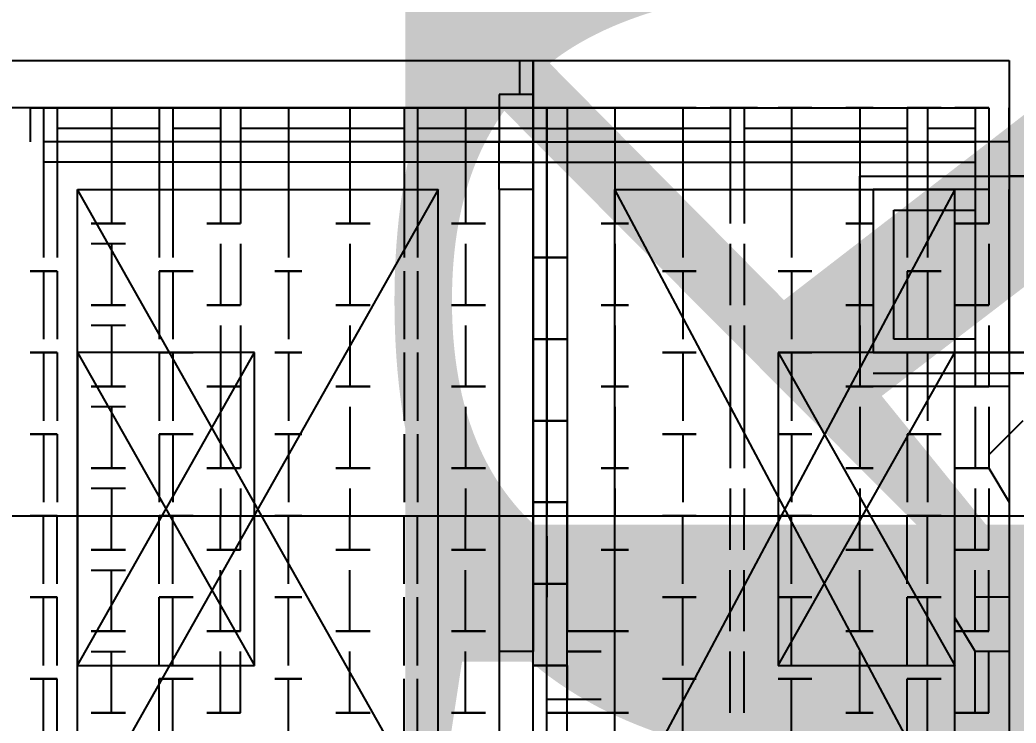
# Model space of a CAD drawing. Header units: millimetres. Extents: x 5 to 415, y 48 to 251.
# Drawn here: x 272.601 to 275.184, y 154.966 to 156.791 of the extents above; entities that cross this region are included whole.
import ezdxf

# ---------------------------------------------------------------- set-up
doc = ezdxf.new("R2010")
doc.units = ezdxf.units.MM
doc.layers.add('P', color=7, linetype='Continuous')
doc.layers.add('T', color=7, linetype='Continuous')

msp = doc.modelspace()

# ---------------------------------------------------------------- linework, layer by layer
at = {"layer": 'P'}
for points in [[(272.574, 156.686), (275.167, 156.686)], [(273.897, 156.598), (273.897, 156.686)], [(273.897, 156.598), (273.897, 156.686)], [(273.897, 156.598), (273.897, 156.686)], [(273.932, 156.686), (273.932, 156.422)], [(273.932, 156.51), (273.932, 156.686)], [(275.167, 156.686), (275.167, 156.563)], [(273.932, 156.598), (273.844, 156.598)], [(273.844, 156.598), (273.844, 156.475)], [(273.932, 156.598), (273.844, 156.598)], [(273.932, 156.598), (273.932, 156.475)], [(273.967, 156.563), (272.574, 156.563)], [(272.627, 156.563), (272.697, 156.563)], [(272.697, 156.563), (272.627, 156.563)], [(272.627, 156.563), (272.627, 156.475)], [(272.662, 156.563), (272.785, 156.563)], [(272.662, 156.563), (272.662, 156.175)], [(272.697, 156.563), (272.697, 156.175)], [(272.785, 156.563), (272.874, 156.563)], [(272.874, 156.563), (272.785, 156.563)], [(272.838, 156.563), (272.838, 156.263)], [(272.838, 156.563), (272.838, 156.263)], [(272.874, 156.563), (272.962, 156.563)], [(272.962, 156.563), (273.05, 156.563)], [(273.05, 156.563), (272.962, 156.563)], [(272.962, 156.563), (272.962, 156.175)], [(272.997, 156.563), (273.121, 156.563)], [(272.997, 156.563), (272.997, 156.175)], [(273.085, 156.563), (273.173, 156.563)], [(273.173, 156.563), (273.085, 156.563)], [(273.121, 156.563), (273.121, 156.263)], [(273.173, 156.563), (273.297, 156.563)], [(273.173, 156.563), (273.173, 156.263)], [(273.262, 156.563), (273.332, 156.563)], [(273.332, 156.563), (273.262, 156.563)], [(273.297, 156.563), (273.297, 156.175)], [(273.297, 156.563), (273.297, 156.175)], [(273.332, 156.563), (273.42, 156.563)], [(273.42, 156.563), (273.509, 156.563)], [(273.509, 156.563), (273.42, 156.563)], [(273.456, 156.563), (273.597, 156.563)], [(273.456, 156.563), (273.456, 156.263)], [(273.456, 156.563), (273.456, 156.263)], [(273.544, 156.563), (273.685, 156.563)], [(273.685, 156.563), (273.544, 156.563)], [(273.597, 156.563), (273.597, 156.175)], [(273.632, 156.563), (273.756, 156.563)], [(273.632, 156.563), (273.632, 156.175)], [(273.72, 156.563), (273.808, 156.563)], [(273.808, 156.563), (273.72, 156.563)], [(273.756, 156.563), (273.756, 156.263)], [(273.756, 156.563), (273.756, 156.263)], [(273.808, 156.563), (273.967, 156.563)], [(273.932, 156.563), (274.02, 156.563)], [(274.02, 156.563), (273.932, 156.563)], [(274.02, 156.563), (273.932, 156.563)], [(273.932, 156.563), (274.02, 156.563)], [(273.967, 156.563), (274.144, 156.563)], [(273.967, 156.563), (273.967, 156.175)], [(273.967, 155.504), (273.967, 156.563)], [(274.144, 156.563), (273.967, 156.563)], [(274.02, 156.563), (274.02, 156.175)], [(274.108, 156.563), (274.179, 156.563)], [(274.179, 156.563), (274.108, 156.563)], [(274.179, 156.563), (274.108, 156.563)], [(274.108, 156.563), (274.179, 156.563)], [(274.144, 156.563), (274.144, 156.263)], [(274.144, 156.563), (274.144, 156.263)], [(274.144, 156.563), (274.144, 156.298)], [(274.144, 156.563), (274.144, 156.298)], [(274.179, 156.563), (274.267, 156.563)], [(274.267, 156.563), (274.179, 156.563)], [(274.267, 156.563), (274.355, 156.563)], [(274.355, 156.563), (274.267, 156.563)], [(274.32, 156.563), (274.443, 156.563)], [(274.32, 156.563), (274.32, 156.175)], [(274.32, 156.563), (274.32, 156.175)], [(274.391, 156.563), (274.514, 156.563)], [(274.514, 156.563), (274.391, 156.563)], [(274.443, 156.563), (274.443, 156.263)], [(274.479, 156.563), (274.602, 156.563)], [(274.479, 156.563), (274.479, 156.263)], [(274.567, 156.563), (274.655, 156.563)], [(274.655, 156.563), (274.567, 156.563)], [(274.602, 156.563), (274.602, 156.175)], [(274.602, 156.563), (274.602, 156.175)], [(274.655, 156.563), (274.743, 156.563)], [(274.743, 156.563), (274.814, 156.563)], [(274.814, 156.563), (274.743, 156.563)], [(274.779, 156.563), (274.902, 156.563)], [(274.779, 156.563), (274.779, 156.263)], [(274.779, 156.563), (274.779, 156.263)], [(274.902, 156.563), (274.99, 156.563)], [(274.99, 156.563), (274.902, 156.563)], [(274.902, 156.563), (274.902, 156.175)], [(274.955, 156.563), (275.078, 156.563)], [(274.955, 156.563), (274.955, 156.175)], [(275.026, 156.563), (275.114, 156.563)], [(275.114, 156.563), (275.026, 156.563)], [(275.078, 156.563), (275.078, 156.263)], [(275.114, 156.563), (275.114, 156.263)], [(275.167, 156.563), (275.167, 156.475)], [(275.167, 156.475), (275.167, 156.563)], [(272.838, 156.51), (272.697, 156.51)], [(272.838, 156.51), (272.697, 156.51)], [(272.962, 156.51), (272.838, 156.51)], [(272.962, 156.51), (272.838, 156.51)], [(273.121, 156.51), (272.997, 156.51)], [(273.121, 156.51), (272.997, 156.51)], [(273.297, 156.51), (273.173, 156.51)], [(273.297, 156.51), (273.173, 156.51)], [(273.456, 156.51), (273.297, 156.51)], [(273.456, 156.51), (273.297, 156.51)], [(273.597, 156.51), (273.456, 156.51)], [(273.597, 156.51), (273.456, 156.51)], [(273.756, 156.51), (273.632, 156.51)], [(273.756, 156.51), (273.632, 156.51)], [(273.967, 156.51), (273.756, 156.51)], [(273.967, 156.51), (273.756, 156.51)], [(273.756, 156.51), (273.844, 156.51)], [(273.756, 156.51), (273.844, 156.51)], [(273.932, 154.605), (273.932, 156.51)], [(273.932, 154.605), (273.932, 156.51)], [(273.967, 156.51), (274.144, 156.51)], [(273.967, 156.51), (274.144, 156.51)], [(274.144, 156.51), (274.02, 156.51)], [(274.144, 156.51), (274.02, 156.51)], [(274.32, 156.51), (274.144, 156.51)], [(274.32, 156.51), (274.144, 156.51)], [(274.144, 156.51), (274.32, 156.51)], [(274.144, 156.51), (274.32, 156.51)], [(274.443, 156.51), (274.32, 156.51)], [(274.443, 156.51), (274.32, 156.51)], [(274.602, 156.51), (274.479, 156.51)], [(274.602, 156.51), (274.479, 156.51)], [(274.779, 156.51), (274.602, 156.51)], [(274.779, 156.51), (274.602, 156.51)], [(274.902, 156.51), (274.779, 156.51)], [(274.902, 156.51), (274.779, 156.51)], [(275.078, 156.51), (274.955, 156.51)], [(275.078, 156.51), (274.955, 156.51)], [(273.897, 156.475), (272.662, 156.475)], [(273.897, 156.475), (272.662, 156.475)], [(273.897, 156.475), (272.662, 156.475)], [(273.897, 156.475), (272.662, 156.475)], [(272.838, 156.475), (272.697, 156.475)], [(272.962, 156.475), (272.838, 156.475)], [(273.121, 156.475), (272.997, 156.475)], [(273.297, 156.475), (273.173, 156.475)], [(273.456, 156.475), (273.297, 156.475)], [(273.597, 156.475), (273.456, 156.475)], [(273.756, 156.475), (273.632, 156.475)], [(273.967, 156.475), (273.756, 156.475)], [(273.756, 156.475), (273.844, 156.475)], [(273.844, 156.475), (275.078, 156.475)], [(273.844, 156.475), (275.078, 156.475)], [(273.844, 156.475), (275.078, 156.475)], [(273.844, 156.475), (275.078, 156.475)], [(273.844, 156.475), (273.932, 156.475)], [(273.844, 156.351), (273.844, 156.475)], [(273.932, 156.475), (273.932, 156.351)], [(273.967, 156.475), (273.967, 155.504)], [(273.967, 156.475), (273.967, 155.504)], [(273.967, 156.475), (274.144, 156.475)], [(274.144, 156.475), (274.02, 156.475)], [(274.02, 156.475), (274.02, 155.205)], [(274.02, 156.475), (274.02, 155.205)], [(274.32, 156.475), (274.144, 156.475)], [(274.144, 156.475), (274.32, 156.475)], [(274.443, 156.475), (274.32, 156.475)], [(274.602, 156.475), (274.479, 156.475)], [(274.779, 156.475), (274.602, 156.475)], [(274.902, 156.475), (274.779, 156.475)], [(275.167, 156.475), (274.814, 156.475)], [(275.078, 156.475), (274.955, 156.475)], [(275.167, 156.475), (275.078, 156.475)], [(275.167, 156.475), (275.167, 154.517)], [(273.897, 156.422), (272.662, 156.422)], [(273.844, 156.422), (275.078, 156.422)], [(273.932, 156.298), (273.932, 156.386)], [(274.779, 155.928), (274.779, 156.386)], [(274.779, 156.386), (275.29, 156.386)], [(274.814, 156.386), (275.29, 156.386)], [(274.814, 156.386), (275.29, 156.386)], [(274.814, 156.386), (275.29, 156.386)], [(274.814, 156.386), (275.167, 156.386)], [(275.167, 156.386), (275.29, 156.386)], [(275.29, 156.386), (275.167, 156.386)], [(272.75, 154.693), (272.75, 156.351)], [(272.75, 156.351), (273.685, 156.351)], [(273.685, 156.351), (272.75, 154.693)], [(273.685, 154.693), (272.75, 156.351)], [(273.685, 154.693), (273.685, 156.351)], [(273.932, 156.351), (273.844, 156.351)], [(273.844, 156.351), (273.844, 155.152)], [(273.932, 156.351), (273.844, 156.351)], [(273.844, 156.351), (273.844, 154.605)], [(273.844, 156.351), (273.844, 154.605)], [(273.932, 156.351), (273.932, 155.152)], [(274.144, 154.693), (274.144, 156.351)], [(274.144, 156.351), (275.026, 156.351)], [(275.026, 156.351), (274.144, 154.693)], [(275.026, 154.693), (274.144, 156.351)], [(274.814, 156.351), (274.814, 155.928)], [(275.114, 156.351), (274.814, 156.351)], [(275.026, 154.693), (275.026, 156.351)], [(275.167, 155.928), (275.167, 156.351)], [(273.932, 155.504), (273.932, 156.298)], [(274.867, 155.963), (274.867, 156.298)], [(274.867, 156.298), (275.078, 156.298)], [(275.078, 156.298), (275.078, 155.963)], [(272.785, 156.263), (272.874, 156.263)], [(272.874, 156.263), (272.785, 156.263)], [(272.785, 156.263), (272.874, 156.263)], [(273.173, 156.263), (273.085, 156.263)], [(273.085, 156.263), (273.173, 156.263)], [(273.509, 156.263), (273.42, 156.263)], [(273.42, 156.263), (273.509, 156.263)], [(273.808, 156.263), (273.72, 156.263)], [(273.72, 156.263), (273.808, 156.263)], [(274.179, 156.263), (274.108, 156.263)], [(274.108, 156.263), (274.179, 156.263)], [(274.814, 156.263), (274.743, 156.263)], [(274.743, 156.263), (274.814, 156.263)], [(275.114, 156.263), (275.026, 156.263)], [(275.026, 156.263), (275.114, 156.263)], [(272.874, 156.21), (272.785, 156.21)], [(272.838, 156.21), (272.838, 156.051)], [(272.838, 156.21), (272.838, 156.051)], [(273.121, 156.21), (273.121, 156.051)], [(273.173, 156.21), (273.173, 156.051)], [(273.456, 156.21), (273.456, 156.051)], [(273.456, 156.21), (273.456, 156.051)], [(273.756, 156.21), (273.756, 156.051)], [(273.756, 156.21), (273.756, 156.051)], [(274.144, 156.21), (274.144, 156.051)], [(274.144, 156.21), (274.144, 156.051)], [(274.443, 156.21), (274.443, 156.051)], [(274.479, 156.21), (274.479, 156.051)], [(274.779, 156.21), (274.779, 156.051)], [(274.779, 156.21), (274.779, 156.051)], [(275.078, 156.21), (275.078, 156.051)], [(275.114, 156.21), (275.114, 156.051)], [(274.02, 156.175), (273.932, 156.175)], [(273.932, 156.175), (274.02, 156.175)], [(273.967, 156.175), (273.967, 155.963)], [(274.02, 156.175), (274.02, 155.963)], [(272.697, 156.139), (272.627, 156.139)], [(272.627, 156.139), (272.697, 156.139)], [(272.662, 156.139), (272.662, 155.963)], [(272.697, 156.139), (272.697, 155.963)], [(273.05, 156.139), (272.962, 156.139)], [(272.962, 156.139), (273.05, 156.139)], [(272.962, 156.139), (272.962, 155.963)], [(272.997, 156.139), (272.997, 155.963)], [(273.332, 156.139), (273.262, 156.139)], [(273.262, 156.139), (273.332, 156.139)], [(273.297, 156.139), (273.297, 155.963)], [(273.297, 156.139), (273.297, 155.963)], [(273.597, 156.139), (273.597, 155.963)], [(273.632, 156.139), (273.632, 155.963)], [(274.355, 156.139), (274.267, 156.139)], [(274.267, 156.139), (274.355, 156.139)], [(274.32, 156.139), (274.32, 155.963)], [(274.32, 156.139), (274.32, 155.963)], [(274.655, 156.139), (274.567, 156.139)], [(274.567, 156.139), (274.655, 156.139)], [(274.602, 156.139), (274.602, 155.963)], [(274.602, 156.139), (274.602, 155.963)], [(274.99, 156.139), (274.902, 156.139)], [(274.902, 156.139), (274.99, 156.139)], [(274.902, 156.139), (274.902, 155.963)], [(274.955, 156.139), (274.955, 155.963)], [(272.785, 156.051), (272.874, 156.051)], [(272.874, 156.051), (272.785, 156.051)], [(272.785, 156.051), (272.874, 156.051)], [(273.173, 156.051), (273.085, 156.051)], [(273.085, 156.051), (273.173, 156.051)], [(273.509, 156.051), (273.42, 156.051)], [(273.42, 156.051), (273.509, 156.051)], [(273.808, 156.051), (273.72, 156.051)], [(273.72, 156.051), (273.808, 156.051)], [(274.179, 156.051), (274.108, 156.051)], [(274.108, 156.051), (274.179, 156.051)], [(274.814, 156.051), (274.743, 156.051)], [(274.743, 156.051), (274.814, 156.051)], [(275.114, 156.051), (275.026, 156.051)], [(275.026, 156.051), (275.114, 156.051)], [(272.874, 155.998), (272.785, 155.998)], [(272.838, 155.998), (272.838, 155.84)], [(272.838, 155.998), (272.838, 155.84)], [(273.121, 155.998), (273.121, 155.84)], [(273.173, 155.998), (273.173, 155.84)], [(273.456, 155.998), (273.456, 155.84)], [(273.456, 155.998), (273.456, 155.84)], [(273.756, 155.998), (273.756, 155.84)], [(273.756, 155.998), (273.756, 155.84)], [(274.144, 155.998), (274.144, 155.84)], [(274.144, 155.998), (274.144, 155.84)], [(274.443, 155.998), (274.443, 155.84)], [(274.479, 155.998), (274.479, 155.84)], [(274.779, 155.998), (274.779, 155.84)], [(274.779, 155.998), (274.779, 155.84)], [(275.078, 155.998), (275.078, 155.84)], [(275.114, 155.998), (275.114, 155.84)], [(274.02, 155.963), (273.932, 155.963)], [(273.932, 155.963), (274.02, 155.963)], [(273.967, 155.963), (273.967, 155.751)], [(274.02, 155.963), (274.02, 155.751)], [(275.078, 155.963), (274.867, 155.963)], [(272.697, 155.928), (272.627, 155.928)], [(272.627, 155.928), (272.697, 155.928)], [(272.662, 155.928), (272.662, 155.751)], [(272.697, 155.928), (272.697, 155.751)], [(273.209, 155.928), (272.75, 155.928)], [(272.75, 155.928), (272.75, 155.116)], [(272.75, 155.116), (273.209, 155.928)], [(272.75, 155.928), (273.209, 155.116)], [(273.05, 155.928), (272.962, 155.928)], [(272.962, 155.928), (273.05, 155.928)], [(272.962, 155.928), (272.962, 155.751)], [(272.997, 155.928), (272.997, 155.751)], [(273.209, 155.116), (273.209, 155.928)], [(273.332, 155.928), (273.262, 155.928)], [(273.262, 155.928), (273.332, 155.928)], [(273.297, 155.928), (273.297, 155.751)], [(273.297, 155.928), (273.297, 155.751)], [(273.597, 155.928), (273.597, 155.751)], [(273.632, 155.928), (273.632, 155.751)], [(274.355, 155.928), (274.267, 155.928)], [(274.267, 155.928), (274.355, 155.928)], [(274.32, 155.928), (274.32, 155.751)], [(274.32, 155.928), (274.32, 155.751)], [(274.655, 155.928), (274.567, 155.928)], [(274.567, 155.928), (274.655, 155.928)], [(275.026, 155.928), (274.567, 155.928)], [(274.567, 155.928), (274.567, 155.116)], [(274.567, 155.116), (275.026, 155.928)], [(274.567, 155.928), (275.026, 155.116)], [(274.602, 155.928), (274.602, 155.751)], [(274.602, 155.928), (274.602, 155.751)], [(275.29, 155.928), (274.779, 155.928)], [(274.814, 155.928), (275.29, 155.928)], [(274.814, 155.928), (275.29, 155.928)], [(274.814, 155.928), (275.114, 155.928)], [(274.99, 155.928), (274.902, 155.928)], [(274.902, 155.928), (274.99, 155.928)], [(274.902, 155.928), (274.902, 155.751)], [(274.955, 155.928), (274.955, 155.751)], [(275.026, 155.116), (275.026, 155.928)], [(274.814, 155.875), (275.29, 155.875)], [(274.814, 155.875), (275.167, 155.875)], [(275.167, 155.875), (275.29, 155.875)], [(275.29, 155.875), (275.167, 155.875)], [(272.785, 155.84), (272.874, 155.84)], [(272.874, 155.84), (272.785, 155.84)], [(272.785, 155.84), (272.874, 155.84)], [(273.173, 155.84), (273.085, 155.84)], [(273.085, 155.84), (273.173, 155.84)], [(273.121, 155.84), (273.121, 155.628)], [(273.173, 155.84), (273.173, 155.628)], [(273.509, 155.84), (273.42, 155.84)], [(273.42, 155.84), (273.509, 155.84)], [(273.808, 155.84), (273.72, 155.84)], [(273.72, 155.84), (273.808, 155.84)], [(274.179, 155.84), (274.108, 155.84)], [(274.108, 155.84), (274.179, 155.84)], [(274.443, 155.84), (274.443, 155.628)], [(274.479, 155.84), (274.479, 155.628)], [(274.814, 155.84), (274.743, 155.84)], [(274.743, 155.84), (274.814, 155.84)], [(275.167, 155.84), (274.814, 155.84)], [(275.114, 155.84), (275.026, 155.84)], [(275.026, 155.84), (275.114, 155.84)], [(272.874, 155.787), (272.785, 155.787)], [(272.838, 155.787), (272.838, 155.628)], [(272.838, 155.787), (272.838, 155.628)], [(273.456, 155.787), (273.456, 155.628)], [(273.456, 155.787), (273.456, 155.628)], [(273.756, 155.787), (273.756, 155.628)], [(273.756, 155.787), (273.756, 155.628)], [(274.144, 155.787), (274.144, 155.628)], [(274.144, 155.787), (274.144, 155.628)], [(274.779, 155.787), (274.779, 155.628)], [(274.779, 155.787), (274.779, 155.628)], [(275.078, 155.787), (275.078, 155.628)], [(275.114, 155.787), (275.114, 155.628)], [(274.02, 155.751), (273.932, 155.751)], [(273.932, 155.751), (274.02, 155.751)], [(273.967, 155.751), (273.967, 155.54)], [(274.02, 155.751), (274.02, 155.54)], [(275.202, 155.751), (275.114, 155.663)], [(272.697, 155.716), (272.627, 155.716)], [(272.627, 155.716), (272.697, 155.716)], [(272.662, 155.716), (272.662, 155.54)], [(272.697, 155.716), (272.697, 155.54)], [(272.962, 155.716), (272.962, 155.54)], [(273.05, 155.716), (272.962, 155.716)], [(272.962, 155.716), (273.05, 155.716)], [(272.997, 155.716), (272.997, 155.54)], [(273.332, 155.716), (273.262, 155.716)], [(273.262, 155.716), (273.332, 155.716)], [(273.297, 155.716), (273.297, 155.54)], [(273.297, 155.716), (273.297, 155.54)], [(273.597, 155.716), (273.597, 155.54)], [(273.632, 155.716), (273.632, 155.54)], [(274.355, 155.716), (274.267, 155.716)], [(274.267, 155.716), (274.355, 155.716)], [(274.32, 155.716), (274.32, 155.54)], [(274.32, 155.716), (274.32, 155.54)], [(274.655, 155.716), (274.567, 155.716)], [(274.567, 155.716), (274.655, 155.716)], [(274.602, 155.716), (274.602, 155.54)], [(274.602, 155.716), (274.602, 155.54)], [(274.902, 155.716), (274.902, 155.54)], [(274.99, 155.716), (274.902, 155.716)], [(274.902, 155.716), (274.99, 155.716)], [(274.955, 155.716), (274.955, 155.54)], [(272.785, 155.628), (272.874, 155.628)], [(272.874, 155.628), (272.785, 155.628)], [(272.785, 155.628), (272.874, 155.628)], [(273.173, 155.628), (273.085, 155.628)], [(273.085, 155.628), (273.173, 155.628)], [(273.509, 155.628), (273.42, 155.628)], [(273.42, 155.628), (273.509, 155.628)], [(273.808, 155.628), (273.72, 155.628)], [(273.72, 155.628), (273.808, 155.628)], [(274.179, 155.628), (274.108, 155.628)], [(274.108, 155.628), (274.179, 155.628)], [(274.814, 155.628), (274.743, 155.628)], [(274.743, 155.628), (274.814, 155.628)], [(275.114, 155.628), (275.026, 155.628)], [(275.026, 155.628), (275.114, 155.628)], [(275.114, 155.628), (275.167, 155.54)], [(272.874, 155.575), (272.785, 155.575)], [(272.838, 155.575), (272.838, 155.504)], [(272.838, 155.575), (272.838, 155.504)], [(273.121, 155.575), (273.121, 155.504)], [(273.173, 155.575), (273.173, 155.504)], [(273.456, 155.575), (273.456, 155.504)], [(273.456, 155.575), (273.456, 155.504)], [(273.756, 155.575), (273.756, 155.504)], [(273.756, 155.575), (273.756, 155.504)], [(274.144, 155.575), (274.144, 155.504)], [(274.144, 155.575), (274.144, 155.504)], [(274.443, 155.575), (274.443, 155.504)], [(274.479, 155.575), (274.479, 155.504)], [(274.779, 155.575), (274.779, 155.504)], [(274.779, 155.575), (274.779, 155.504)], [(275.078, 155.575), (275.078, 155.504)], [(275.114, 155.575), (275.114, 155.504)], [(274.02, 155.54), (273.932, 155.54)], [(273.932, 155.54), (274.02, 155.54)], [(273.967, 155.328), (273.967, 155.54)], [(274.02, 155.328), (274.02, 155.54)], [(192.687, 155.504), (277.072, 155.504)], [(272.574, 155.504), (272.75, 155.504)], [(272.697, 155.504), (272.627, 155.504)], [(272.627, 155.504), (272.697, 155.504)], [(272.662, 155.328), (272.662, 155.504)], [(272.697, 155.328), (272.697, 155.504)], [(272.785, 155.504), (273.05, 155.504)], [(272.838, 155.416), (272.838, 155.504)], [(272.838, 155.416), (272.838, 155.504)], [(273.05, 155.504), (272.962, 155.504)], [(272.962, 155.504), (273.05, 155.504)], [(272.962, 155.328), (272.962, 155.504)], [(272.997, 155.328), (272.997, 155.504)], [(273.05, 155.504), (273.121, 155.504)], [(273.121, 155.416), (273.121, 155.504)], [(273.121, 155.504), (273.332, 155.504)], [(273.173, 155.416), (273.173, 155.504)], [(273.332, 155.504), (273.262, 155.504)], [(273.262, 155.504), (273.332, 155.504)], [(273.297, 155.328), (273.297, 155.504)], [(273.297, 155.328), (273.297, 155.504)], [(273.42, 155.504), (273.597, 155.504)], [(273.456, 155.416), (273.456, 155.504)], [(273.456, 155.416), (273.456, 155.504)], [(273.597, 155.328), (273.597, 155.504)], [(273.632, 155.328), (273.632, 155.504)], [(273.632, 155.504), (273.897, 155.504)], [(273.756, 155.416), (273.756, 155.504)], [(273.756, 155.416), (273.756, 155.504)], [(273.897, 155.504), (273.967, 155.504)], [(273.967, 155.504), (274.179, 155.504)], [(274.144, 155.416), (274.144, 155.504)], [(274.144, 155.416), (274.144, 155.504)], [(274.355, 155.504), (274.267, 155.504)], [(274.267, 155.504), (274.355, 155.504)], [(274.267, 155.504), (274.443, 155.504)], [(274.32, 155.328), (274.32, 155.504)], [(274.32, 155.328), (274.32, 155.504)], [(274.443, 155.416), (274.443, 155.504)], [(274.479, 155.416), (274.479, 155.504)], [(274.479, 155.504), (274.743, 155.504)], [(274.655, 155.504), (274.567, 155.504)], [(274.567, 155.504), (274.655, 155.504)], [(274.602, 155.328), (274.602, 155.504)], [(274.602, 155.328), (274.602, 155.504)], [(274.743, 155.504), (274.814, 155.504)], [(274.779, 155.416), (274.779, 155.504)], [(274.779, 155.416), (274.779, 155.504)], [(274.814, 155.504), (275.026, 155.504)], [(274.99, 155.504), (274.902, 155.504)], [(274.902, 155.504), (274.99, 155.504)], [(274.902, 155.328), (274.902, 155.504)], [(274.955, 155.328), (274.955, 155.504)], [(275.078, 155.416), (275.078, 155.504)], [(275.114, 155.416), (275.114, 155.504)], [(275.114, 155.504), (275.202, 155.504)], [(273.932, 155.293), (273.932, 155.452)], [(273.967, 155.293), (273.967, 155.452)], [(273.967, 155.452), (273.967, 155.293)], [(273.967, 155.452), (273.967, 155.293)], [(272.874, 155.416), (272.785, 155.416)], [(272.874, 155.416), (272.785, 155.416)], [(272.785, 155.416), (272.874, 155.416)], [(273.173, 155.416), (273.085, 155.416)], [(273.085, 155.416), (273.173, 155.416)], [(273.509, 155.416), (273.42, 155.416)], [(273.42, 155.416), (273.509, 155.416)], [(273.808, 155.416), (273.72, 155.416)], [(273.72, 155.416), (273.808, 155.416)], [(274.179, 155.416), (274.108, 155.416)], [(274.108, 155.416), (274.179, 155.416)], [(274.814, 155.416), (274.743, 155.416)], [(274.743, 155.416), (274.814, 155.416)], [(275.114, 155.416), (275.026, 155.416)], [(275.026, 155.416), (275.114, 155.416)], [(272.785, 155.363), (272.874, 155.363)], [(272.838, 155.205), (272.838, 155.363)], [(272.838, 155.205), (272.838, 155.363)], [(273.121, 155.205), (273.121, 155.363)], [(273.173, 155.205), (273.173, 155.363)], [(273.456, 155.205), (273.456, 155.363)], [(273.456, 155.205), (273.456, 155.363)], [(273.756, 155.205), (273.756, 155.363)], [(273.756, 155.205), (273.756, 155.363)], [(274.144, 155.205), (274.144, 155.363)], [(274.144, 155.205), (274.144, 155.363)], [(274.443, 155.205), (274.443, 155.363)], [(274.479, 155.205), (274.479, 155.363)], [(274.779, 155.205), (274.779, 155.363)], [(274.779, 155.205), (274.779, 155.363)], [(275.078, 155.205), (275.078, 155.363)], [(275.114, 155.205), (275.114, 155.363)], [(274.02, 155.328), (273.932, 155.328)], [(273.932, 155.328), (274.02, 155.328)], [(273.967, 155.116), (273.967, 155.328)], [(274.02, 155.116), (274.02, 155.328)], [(272.697, 155.293), (272.627, 155.293)], [(272.627, 155.293), (272.697, 155.293)], [(272.662, 155.116), (272.662, 155.293)], [(272.697, 155.116), (272.697, 155.293)], [(272.962, 155.116), (272.962, 155.293)], [(273.05, 155.293), (272.962, 155.293)], [(272.962, 155.293), (273.05, 155.293)], [(272.997, 155.116), (272.997, 155.293)], [(273.332, 155.293), (273.262, 155.293)], [(273.262, 155.293), (273.332, 155.293)], [(273.297, 155.116), (273.297, 155.293)], [(273.297, 155.116), (273.297, 155.293)], [(273.597, 155.116), (273.597, 155.293)], [(273.632, 155.116), (273.632, 155.293)], [(274.355, 155.293), (274.267, 155.293)], [(274.267, 155.293), (274.355, 155.293)], [(274.32, 155.116), (274.32, 155.293)], [(274.32, 155.116), (274.32, 155.293)], [(274.655, 155.293), (274.567, 155.293)], [(274.567, 155.293), (274.655, 155.293)], [(274.602, 155.116), (274.602, 155.293)], [(274.602, 155.116), (274.602, 155.293)], [(274.902, 155.116), (274.902, 155.293)], [(274.99, 155.293), (274.902, 155.293)], [(274.902, 155.293), (274.99, 155.293)], [(274.955, 155.116), (274.955, 155.293)], [(275.167, 155.293), (275.078, 155.293)], [(273.932, 155.081), (273.932, 155.24)], [(273.967, 155.081), (273.967, 155.24)], [(275.026, 155.24), (275.078, 155.152)], [(272.874, 155.205), (272.785, 155.205)], [(272.874, 155.205), (272.785, 155.205)], [(272.785, 155.205), (272.874, 155.205)], [(273.173, 155.205), (273.085, 155.205)], [(273.085, 155.205), (273.173, 155.205)], [(273.509, 155.205), (273.42, 155.205)], [(273.42, 155.205), (273.509, 155.205)], [(273.808, 155.205), (273.72, 155.205)], [(273.72, 155.205), (273.808, 155.205)], [(274.108, 155.205), (274.02, 155.205)], [(274.02, 155.205), (274.108, 155.205)], [(274.108, 155.205), (274.02, 155.205)], [(274.02, 155.116), (274.02, 155.205)], [(274.02, 155.116), (274.02, 155.205)], [(274.179, 155.205), (274.108, 155.205)], [(274.108, 155.205), (274.179, 155.205)], [(274.814, 155.205), (274.743, 155.205)], [(274.743, 155.205), (274.814, 155.205)], [(275.114, 155.205), (275.026, 155.205)], [(275.026, 155.205), (275.114, 155.205)], [(272.785, 155.152), (272.874, 155.152)], [(272.838, 154.993), (272.838, 155.152)], [(272.838, 154.993), (272.838, 155.152)], [(273.121, 154.993), (273.121, 155.152)], [(273.173, 154.993), (273.173, 155.152)], [(273.456, 154.993), (273.456, 155.152)], [(273.456, 154.993), (273.456, 155.152)], [(273.756, 154.993), (273.756, 155.152)], [(273.756, 154.993), (273.756, 155.152)], [(273.932, 155.152), (273.844, 155.152)], [(274.02, 155.152), (274.108, 155.152)], [(274.108, 155.152), (274.02, 155.152)], [(274.108, 155.152), (274.02, 155.152)], [(274.02, 155.152), (274.108, 155.152)], [(274.144, 154.993), (274.144, 155.152)], [(274.144, 154.993), (274.144, 155.152)], [(274.443, 154.993), (274.443, 155.152)], [(274.479, 154.993), (274.479, 155.152)], [(274.779, 154.993), (274.779, 155.152)], [(274.779, 154.993), (274.779, 155.152)], [(275.167, 155.152), (275.078, 155.152)], [(275.078, 154.993), (275.078, 155.152)], [(275.114, 154.993), (275.114, 155.152)], [(272.75, 155.116), (273.209, 155.116)], [(274.02, 155.116), (273.932, 155.116)], [(273.932, 155.116), (274.02, 155.116)], [(273.967, 154.905), (273.967, 155.116)], [(274.02, 154.905), (274.02, 155.116)], [(274.02, 155.116), (274.02, 155.028)], [(274.02, 155.116), (274.02, 155.028)], [(274.567, 155.116), (275.026, 155.116)], [(272.697, 155.081), (272.627, 155.081)], [(272.627, 155.081), (272.697, 155.081)], [(272.662, 154.905), (272.662, 155.081)], [(272.697, 154.905), (272.697, 155.081)], [(273.05, 155.081), (272.962, 155.081)], [(272.962, 155.081), (273.05, 155.081)], [(272.962, 154.905), (272.962, 155.081)], [(272.997, 154.905), (272.997, 155.081)], [(273.332, 155.081), (273.262, 155.081)], [(273.262, 155.081), (273.332, 155.081)], [(273.297, 154.905), (273.297, 155.081)], [(273.297, 154.905), (273.297, 155.081)], [(273.597, 154.905), (273.597, 155.081)], [(273.632, 154.905), (273.632, 155.081)], [(274.355, 155.081), (274.267, 155.081)], [(274.267, 155.081), (274.355, 155.081)], [(274.32, 154.905), (274.32, 155.081)], [(274.32, 154.905), (274.32, 155.081)], [(274.655, 155.081), (274.567, 155.081)], [(274.567, 155.081), (274.655, 155.081)], [(274.602, 154.905), (274.602, 155.081)], [(274.602, 154.905), (274.602, 155.081)], [(274.99, 155.081), (274.902, 155.081)], [(274.902, 155.081), (274.99, 155.081)], [(274.902, 154.905), (274.902, 155.081)], [(274.955, 154.905), (274.955, 155.081)], [(273.932, 154.869), (273.932, 155.028)], [(274.108, 155.028), (273.967, 155.028)], [(273.967, 154.869), (273.967, 155.028)], [(272.874, 154.993), (272.785, 154.993)], [(272.874, 154.993), (272.785, 154.993)], [(272.785, 154.993), (272.874, 154.993)], [(273.173, 154.993), (273.085, 154.993)], [(273.085, 154.993), (273.173, 154.993)], [(273.509, 154.993), (273.42, 154.993)], [(273.42, 154.993), (273.509, 154.993)], [(273.808, 154.993), (273.72, 154.993)], [(273.72, 154.993), (273.808, 154.993)], [(274.108, 154.993), (273.967, 154.993)], [(273.967, 154.993), (274.108, 154.993)], [(274.179, 154.993), (274.108, 154.993)], [(274.108, 154.993), (274.179, 154.993)], [(274.814, 154.993), (274.743, 154.993)], [(274.743, 154.993), (274.814, 154.993)], [(275.114, 154.993), (275.026, 154.993)], [(275.026, 154.993), (275.114, 154.993)]]:
    msp.add_lwpolyline(points, dxfattribs=at)

# ---------------------------------------------------------------- texts
at = {"layer": 'T', "insert": (273.6, 154.7), "char_height": 2.5, "attachment_point": 1, "rotation": 90}
for s in ['{\\fTimes New Roman|b0|i0|c0|p18;K}', '{\\fTimes New Roman|b0|i0|c0|p18;O}']:
    msp.add_mtext(s, dxfattribs=at)

doc.saveas('drawing.dxf')
